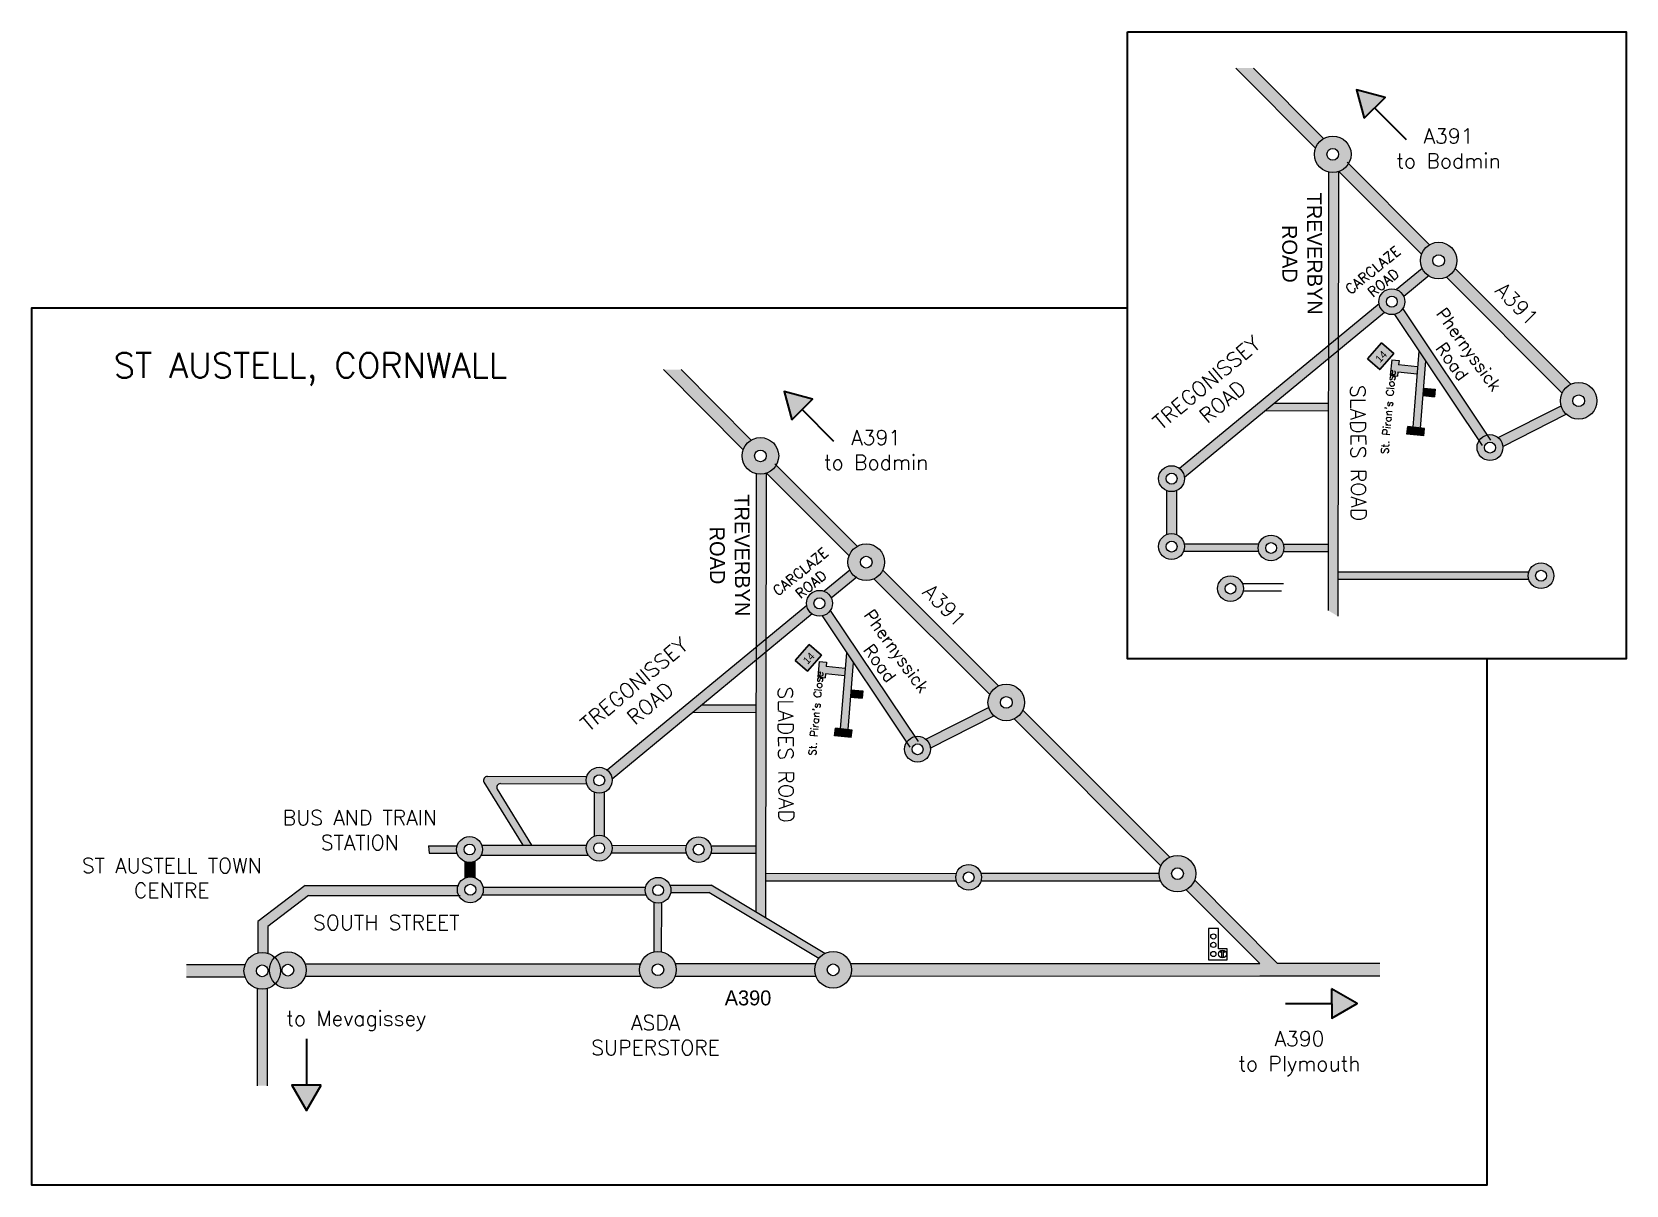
# Model space of a CAD drawing. Header units: millimetres. Extents: x 1493 to 7902, y 94 to 4729.
import ezdxf

# ---------------------------------------------------------------- set-up
doc = ezdxf.new("R2010")
doc.units = ezdxf.units.MM
for name, color, linetype, lineweight in [('annotation', 250, 'Continuous', 35), ('Detail', 4, 'Continuous', 30), ('main roads', 242, 'Continuous', 20), ('minor roads', 94, 'Continuous', 20), ('pictures', 7, 'Continuous', 20), ('semi minor roads', 162, 'Continuous', 20)]:
    doc.layers.add(name, color=color, linetype=linetype, lineweight=lineweight)
doc.styles.add('KS_LTAG', font='romans.shx')

# ---------------------------------------------------------------- blocks, each defined once
blk = doc.blocks.new('HD006D')
at = {"color": 4, "linetype": 'Continuous'}
blk.add_lwpolyline([(0.1899999999999977, 0.4250000000000114), (0.1899999999999977, 1.200000000000003), (-0.1899999999999977, 1.200000000000003), (-0.1899999999999977, 0), (0.1899999999999977, 0), (0.5250000000000057, 0), (0.5250000000000057, 0.4250000000000114)], close=True, dxfattribs=at)
at = {"color": 3, "linetype": 'Continuous'}
blk.add_lwpolyline([(0.3499999999999943, 0.3624999999999403), (0.4440000000000168, 0.2919999999999447), (0.3730000000000047, 0.2919999999999447), (0.3729999999999905, 0.09199999999995612), (0.3269999999999982, 0.0919999999999419), (0.3269999999999982, 0.2919999999999447), (0.2560000000000002, 0.2919999999999447)], close=True, dxfattribs=at)
at = {"color": 1, "linetype": 'Continuous'}
blk.add_circle((0, 0.9000000000000057), 0.1, dxfattribs=at)
at = {"color": 2, "linetype": 'Continuous'}
blk.add_circle((0, 0.5750000000000028), 0.1, dxfattribs=at)
at = {"color": 3, "linetype": 'Continuous'}
blk.add_circle((0, 0.2250000000000085), 0.1, dxfattribs=at)
at = {"color": 4, "linetype": 'Continuous'}
blk.add_circle((0.3499999999999943, 0.2250000000000085), 0.15, dxfattribs=at)

msp = doc.modelspace()

# ---------------------------------------------------------------- hatches: boundary and pattern name
at = {"layer": 'annotation'}
for points in [[(6933.000480214444, 4464.90671834202), (6819.064091162212, 4495.459903296944), (6849.572451350839, 4381.511503484781)], [(4631.827961934345, 3252.831891765798), (4517.891572882114, 3283.385076720721), (4548.39993307074, 3169.43667690856)], [(6820.944066275337, 824.5245303128111), (6718.570135398217, 883.1297872264839), (6719.003459554221, 765.1687339447905)], [(2597.559184993099, 393.291901929786), (2656.248813378215, 495.6174871036225), (2538.287442968007, 495.2814036368839)]]:
    msp.add_hatch(color=256, dxfattribs=at).paths.add_polyline_path(points)
at = {"layer": 'Detail'}
for points in [[(6968.343727463071, 3435.605139274197), (6919.312927709217, 3478.603940952475), (6862.980370180027, 3414.368886950224), (6912.011169933883, 3371.370085271947)], [(4667.171209182972, 2223.530312697976), (4618.140409429119, 2266.529114376254), (4561.807851899929, 2202.294060374003), (4610.838651653785, 2159.295258695725)]]:
    msp.add_hatch(color=1, dxfattribs=at).paths.add_polyline_path(points)
at = {"layer": 'main roads'}
for points in [[(6404.164048092966, 4583.361451067287), (6333.554388802448, 4583.361451067287), (6653.750554019888, 4260.937701113564, -0.176159788316497), (6685.607195001485, 4299.818245362894)], [(4102.991529812868, 3371.286624491065), (4032.381870522349, 3371.286624491065), (4352.57803573979, 3048.862874537343, -0.176159788316497), (4384.434676721386, 3087.743418786673)], [(6912.268453896585, 985.751915582887), (6499.845112941671, 985.6199023894833), (6167.467498939403, 1319.560596556825, -0.1795672148694186), (6133.738934557037, 1281.070978598549), (6430.098545927329, 984.6615698176859), (4783.664802775296, 984.1345604208399, -0.08630302898636669), (4787.982631155751, 959.3053723487278, -0.0875189149443939), (4783.54414416794, 934.1422968517455), (6430.114550500002, 934.6615723791492), (6430.114550500841, 934.6615697578299), (6912.268453896585, 934.815903109459)], [(2349.943724895621, 930.8073574666225, -0.08480648106838487), (2345.77222543074, 955.2246980268728, -0.08906364680406581), (2350.366288517251, 980.8110152898257), (2114.086886497368, 980.8456996978629), (2114.086886497367, 930.7911691924155)], [(3940.302728037922, 983.8247365740269), (2590.800269884661, 984.0228354921101, -0.09118415709139822), (2595.612046621696, 957.8572759884119, -0.08374684441304929), (2591.542696571481, 933.7321310124611), (3940.78412967387, 933.8247375717575, -0.08935461387694163), (3936.160476642402, 959.4906570162875, -0.08450435988466963)]]:
    msp.add_hatch(color=256, dxfattribs=at).paths.add_polyline_path(points)
h = msp.add_hatch(color=256, dxfattribs=at)
edge = h.paths.add_edge_path(flags=16)
edge.add_arc((6723.144527800278, 4236.571073037176), 23.54764551531597, 0, 360)
edge = h.paths.add_edge_path()
edge.add_arc((6723.144527800278, 4236.571073037176), 73.54764551531598, 0, 360)
h = msp.add_hatch(color=256, dxfattribs=at)
edge = h.paths.add_edge_path()
edge.add_arc((6723.144527800278, 4236.571073037176), 73.54764551531596, 289.2119550160462, 330.01165883100276, ccw=False)
edge.add_line((6747.346387266656, 4167.119462838302), (7079.595594806632, 3834.814427346186))
edge.add_arc((7148.674106311466, 3809.567340204832), 73.54764551531599, 120.01935544913599, 159.9234532652585, ccw=False)
edge.add_line((7111.878768736407, 3873.249043178166), (6786.846138807239, 4199.810211839913))
h = msp.add_hatch(color=256, dxfattribs=at)
edge = h.paths.add_edge_path(flags=16)
edge.add_arc((7148.674106311466, 3809.567340204832), 23.54764551531597, 0, 360)
edge = h.paths.add_edge_path()
edge.add_arc((7148.674106311466, 3809.567340204832), 73.54764551531598, 0, 360)
h = msp.add_hatch(color=256, dxfattribs=at)
edge = h.paths.add_edge_path()
edge.add_arc((7148.674106311467, 3809.567340204832), 73.54764551531599, 294.9534791533996, 334.6971002302142, ccw=False)
edge.add_line((7179.70255271973, 3742.885321081712), (7644.992098123172, 3277.210306531761))
edge.add_arc((7711.588689756448, 3245.998928098934), 73.54764551531598, 115.14574991551709, 154.8892378991875, ccw=False)
edge.add_line((7680.336649765976, 3312.576448008288), (7215.165658357431, 3778.132810347281))
h = msp.add_hatch(color=256, dxfattribs=at)
edge = h.paths.add_edge_path(flags=16)
edge.add_arc((7711.588689756449, 3245.998928098934), 23.54764551531597, 0, 360)
edge = h.paths.add_edge_path()
edge.add_arc((7711.588689756449, 3245.998928098934), 73.54764551531598, 0, 360)
h = msp.add_hatch(color=256, dxfattribs=at)
edge = h.paths.add_edge_path(flags=16)
edge.add_arc((4421.97200952018, 3024.496246460954), 23.54764551531597, 0, 360)
edge = h.paths.add_edge_path()
edge.add_arc((4421.97200952018, 3024.496246460954), 73.54764551531598, 0, 360)
h = msp.add_hatch(color=256, dxfattribs=at)
edge = h.paths.add_edge_path()
edge.add_arc((4421.97200952018, 3024.496246460954), 73.54764551531596, 289.2119550160462, 330.01165883100276, ccw=False)
edge.add_line((4446.173868986558, 2955.044636262081), (4778.423076526534, 2622.739600769964))
edge.add_arc((4847.501588031368, 2597.492513628611), 73.54764551531599, 120.01935544913599, 159.9234532652585, ccw=False)
edge.add_line((4810.706250456308, 2661.174216601945), (4485.673620527141, 2987.735385263691))
h = msp.add_hatch(color=256, dxfattribs=at)
edge = h.paths.add_edge_path(flags=16)
edge.add_arc((4847.501588031368, 2597.492513628611), 23.54764551531597, 0, 360)
edge = h.paths.add_edge_path()
edge.add_arc((4847.501588031368, 2597.492513628611), 73.54764551531598, 0, 360)
h = msp.add_hatch(color=256, dxfattribs=at)
edge = h.paths.add_edge_path()
edge.add_arc((4847.501588031369, 2597.492513628611), 73.54764551531599, 294.9534791533996, 334.6971002302142, ccw=False)
edge.add_line((4878.530034439632, 2530.810494505491), (5343.819579843073, 2065.135479955539))
edge.add_arc((5410.41617147635, 2033.924101522712), 73.54764551531598, 115.14574991551709, 154.8892378991875, ccw=False)
edge.add_line((5379.164131485878, 2100.501621432067), (4913.993140077333, 2566.057983771059))
h = msp.add_hatch(color=256, dxfattribs=at)
edge = h.paths.add_edge_path(flags=16)
edge.add_arc((5410.41617147635, 2033.924101522712), 23.54764551531597, 0, 360)
edge = h.paths.add_edge_path()
edge.add_arc((5410.41617147635, 2033.924101522712), 73.54764551531598, 0, 360)
h = msp.add_hatch(color=256, dxfattribs=at)
edge = h.paths.add_edge_path()
edge.add_arc((5410.41617147635, 2033.924101522712), 73.54764551531596, 295.1687943639119, 334.91228825495676, ccw=False)
edge.add_line((5441.694986516634, 1967.359156615334), (6032.088185395689, 1376.843538526427))
edge.add_arc((6098.74444072018, 1345.759784136669), 73.54764551531599, 115.26903339483371, 154.9989889020867, ccw=False)
edge.add_line((6067.349218161433, 1412.269904880307), (5477.025314201169, 2002.739517730214))
h = msp.add_hatch(color=256, dxfattribs=at)
edge = h.paths.add_edge_path(flags=16)
edge.add_arc((6098.74444072018, 1345.759784136669), 23.54764551531597, 0, 360)
edge = h.paths.add_edge_path()
edge.add_arc((6098.74444072018, 1345.759784136669), 73.54764551531598, 0, 360)
h = msp.add_hatch(color=256, dxfattribs=at)
edge = h.paths.add_edge_path(flags=16)
edge.add_arc((2419.319870946056, 955.2246980268728), 23.54764551531597, 0, 360)
edge = h.paths.add_edge_path()
edge.add_arc((2419.319870946056, 955.2246980268728), 73.54764551531598, 0, 360)
h = msp.add_hatch(color=256, dxfattribs=at)
h.paths.add_polyline_path([(2469.344428885255, 1009.139443355348, -0.2086533227571362), (2492.867516461372, 955.2246980268728, -0.1953221113777879), (2472.039843167181, 903.9425306599371, 0.6547342090101351), (2595.612046621696, 957.8572759884119, 0.6731891604470562)])
h.paths.add_polyline_path([(2545.612046621696, 957.8572759884119, -1), (2498.516755591064, 957.8572759884119, -1)], flags=16)
h = msp.add_hatch(color=256, dxfattribs=at)
edge = h.paths.add_edge_path(flags=16)
edge.add_arc((4009.708122157718, 959.4906570162875), 23.54764551531597, 0, 360)
edge = h.paths.add_edge_path()
edge.add_arc((4009.708122157718, 959.4906570162875), 73.54764551531598, 0, 360)
h = msp.add_hatch(color=256, dxfattribs=at)
edge = h.paths.add_edge_path(flags=16)
edge.add_arc((4714.434985640435, 959.3053723487278), 23.54764551531597, 0, 360)
edge = h.paths.add_edge_path()
edge.add_arc((4714.434985640435, 959.3053723487278), 73.54764551531598, 0, 360)
h = msp.add_hatch(color=256, dxfattribs=at)
edge = h.paths.add_edge_path()
edge.add_line((4645.180249768445, 984.0649708944934), (4079.03119045224, 984.0582853731211))
edge.add_arc((4009.708122157718, 959.4906570162866), 73.54764551531598, 6.821210263296962e-13, 19.51398367716922, ccw=False)
edge.add_arc((4009.708122157718, 959.4906570162883), 73.54764551531598, 339.7807383482772, 359.9999999999994, ccw=False)
edge.add_line((4078.723532849805, 934.0715844948686), (4645.351895125645, 934.0708173542))
edge.add_arc((4714.434985640435, 959.305372348727), 73.54764551531598, 179.9999999999994, 200.066152542594, ccw=False)
edge.add_arc((4714.434985640435, 959.3053723487294), 73.54764551531596, 160.3272740964211, 180.0000000000013, ccw=False)
at = {"layer": 'minor roads'}
for points in [[(6987.91496796479, 3390.789120619181), (6989.526080390357, 3408.078649153575), (6959.816165007344, 3410.742046226404), (6953.898545952559, 3348.943909594101), (6983.663228828093, 3345.161910526314), (6985.13112598538, 3360.914535472687), (7061.828107460801, 3352.500705019732), (7064.303548770788, 3382.409122409608)], [(7096.361557988388, 3406.034710703163), (7069.575701707285, 3446.107562736899), (7044.237221768654, 3139.966661325962), (7074.068937951062, 3136.694055321776)], [(7132.230173015064, 3262.427302080003), (7134.532366116793, 3292.342741999825), (7087.315735651434, 3296.742590144028), (7084.84104352437, 3266.843224423257)], [(6704.955486941766, 3236.844345199241), (6488.962935127834, 3236.566048330204), (6451.88236252956, 3205.957698848295), (6704.931453097642, 3206.844444195077)], [(7024.565316783619, 3142.124713312451), (7021.176538582853, 3112.316491022792), (7088.543198060955, 3104.926217766571), (7092.109225647027, 3134.714995402122)], [(6424.831085431762, 2641.768632127698, -0.06223076317616613), (6423.241937233211, 2654.487373426733, -0.08558106268436805), (6426.226826958016, 2671.798609969253), (6125.726004391388, 2671.390540627225, -0.05409292286934304), (6126.936950244512, 2660.230092015275, -0.09289989582496752), (6123.405541401833, 2641.387598308724)], [(6704.477364792805, 2640.035234563473), (6704.50139875978, 2670.035288914401), (6524.302845806742, 2669.80819638228, -0.0753693619613654), (6526.625480931919, 2654.487373426733, -0.07211134839536712), (6524.497275052846, 2639.807720663969)], [(4686.74244968469, 2178.714294042959), (4688.35356211026, 2196.003822577354), (4658.643646727244, 2198.667219650182), (4652.726027672461, 2136.86908301788), (4682.490710547996, 2133.087083950094), (4683.958607705281, 2148.839708896465), (4760.655589180702, 2140.425878443509), (4763.13103049069, 2170.334295833388)], [(4795.189039708289, 2193.959884126943), (4768.403183427185, 2234.032736160679), (4743.064703488556, 1927.891834749741), (4772.896419670963, 1924.619228745554)], [(4831.057654734966, 2050.352475503781), (4833.359847836694, 2080.267915423603), (4786.143217371337, 2084.667763567808), (4783.668525244274, 2054.768397847036)], [(4403.782968661668, 2024.769518623019), (4187.790416847736, 2024.491221753983), (4150.709844249462, 1993.882872272073), (4403.758934817543, 1994.769617618856)], [(4790.936707366928, 1922.6401688259), (4723.392798503521, 1930.04988673623), (4720.004020302757, 1900.241664446571), (4787.370679780856, 1892.851391190349)], [(3721.808016711854, 1721.038265571041, -0.0796113116166503), (3724.413231248062, 1737.296651067247), (3324.722152503839, 1736.753884913981, 0.561626470562363), (3310.740999585944, 1713.624759860686), (3466.439657349513, 1460.578409577362), (3501.666136964608, 1460.574406661594), (3363.371273866072, 1685.335563068974, -0.5141474648564021), (3376.538411010173, 1707.4542213734), (3723.65934285569, 1707.281871679921, -0.06698770784313796)], [(3202.972284982558, 1457.862777629271), (3088.111285001333, 1457.706800509852), (3090.535595985083, 1427.696155793452), (3202.95250087039, 1427.838262670039, -0.07313168493490114), (3200.749778524226, 1442.817690895943, -0.07346292091872451)], [(4123.658567151664, 1429.693805551477, -0.06223076317616835), (4122.069418953112, 1442.412546850512, -0.08558106268436583), (4125.054308677918, 1459.723783393032), (3824.553486111291, 1459.315714051004, -0.0540929228693439), (3825.764431964414, 1448.155265439053, -0.09289989582496641), (3822.233023121735, 1429.312771732503)], [(4403.304846512707, 1427.960407987252), (4403.328880479681, 1457.96046233818), (4223.130327526644, 1457.733369806059, -0.07536936196136429), (4225.452962651821, 1442.412546850512, -0.07211134839537328), (4223.324756772747, 1427.732894087747)], [(3306.919849229292, 1290.914349904224, -0.04755667514406194), (3307.857071064264, 1281.082899574364, -0.09984545095083397), (3303.788686242912, 1260.912593413154), (3962.101372225543, 1261.280900492902, -0.08769690193880267), (3958.969346162189, 1279.000673801971, -0.06003231324600546), (3960.448989014983, 1291.279980726978)], [(4223.406753712843, 1299.733079690279), (4057.97411691561, 1299.821802773031, -0.1040145068406497), (4062.352889860898, 1279.000673801971, -0.04466805152155911), (4061.531074773086, 1269.819890828582), (4215.084103120797, 1269.737538891837), (4656.533410377124, 1004.655827063909, -0.1095370293708803), (4681.129248332019, 1024.879635769595)], [(4025.165397033107, 1229.385503067705, -0.1482878021762079), (3995.165573412101, 1229.686098122032), (3994.978319732003, 1031.548197089107, -0.1030582025675488), (4024.978230079954, 1031.435635749274)]]:
    msp.add_hatch(color=256, dxfattribs=at).paths.add_polyline_path(points)
h = msp.add_hatch(color=256, dxfattribs=at)
edge = h.paths.add_edge_path(flags=16)
edge.add_arc((6474.933709082565, 2654.487373426733), 21.69177184935459, 0, 360)
edge = h.paths.add_edge_path()
edge.add_arc((6474.933709082565, 2654.487373426733), 51.69177184935459, 0, 360)
h = msp.add_hatch(color=256, dxfattribs=at)
edge = h.paths.add_edge_path(flags=16)
edge.add_arc((7560.293659100556, 2543.064704403583), 21.69177184935459, 0, 360)
edge = h.paths.add_edge_path()
edge.add_arc((7560.293659100556, 2543.064704403583), 51.69177184935459, 0, 360)
h = msp.add_hatch(color=256, dxfattribs=at)
edge = h.paths.add_edge_path(flags=16)
edge.add_arc((6311.833636291642, 2491.075500378192), 21.69177184935459, 0, 360)
edge = h.paths.add_edge_path()
edge.add_arc((6311.833636291642, 2491.075500378192), 51.69177184935459, 0, 360)
h = msp.add_hatch(color=256, dxfattribs=at)
edge = h.paths.add_edge_path()
edge.add_line((7510.713359993122, 2557.687741616934), (6743.889295083821, 2557.983328346612))
edge.add_line((6743.889295083821, 2557.983328346612), (6743.855519639696, 2527.98333138827))
edge.add_line((6743.855519639696, 2527.98333138827), (7510.879108632613, 2527.890994277949))
edge.add_arc((7560.293659100557, 2543.064704403581), 51.69177184935458, 179.999999999999, 197.0701345646298, ccw=False)
edge.add_arc((7560.293659100557, 2543.064704403583), 51.69177184935458, 163.5672906848153, 180.0000000000008, ccw=False)
h = msp.add_hatch(color=256, dxfattribs=at)
edge = h.paths.add_edge_path(flags=16)
edge.add_arc((4173.761190802466, 1442.412546850512), 21.69177184935459, 0, 360)
edge = h.paths.add_edge_path()
edge.add_arc((4173.761190802466, 1442.412546850512), 51.69177184935459, 0, 360)
h = msp.add_hatch(color=256, dxfattribs=at)
edge = h.paths.add_edge_path(flags=16)
edge.add_arc((5259.121140820458, 1330.989877827361), 21.69177184935459, 0, 360)
edge = h.paths.add_edge_path()
edge.add_arc((5259.121140820458, 1330.989877827361), 51.69177184935459, 0, 360)
h = msp.add_hatch(color=256, dxfattribs=at)
edge = h.paths.add_edge_path(flags=16)
edge.add_arc((4010.661118011543, 1279.000673801971), 21.69177184935459, 0, 360)
edge = h.paths.add_edge_path()
edge.add_arc((4010.661118011543, 1279.000673801971), 51.69177184935459, 0, 360)
h = msp.add_hatch(color=256, dxfattribs=at)
edge = h.paths.add_edge_path()
edge.add_line((5209.540841713024, 1345.612915040713), (4442.716776803722, 1345.908501770391))
edge.add_line((4442.716776803722, 1345.908501770391), (4442.683001359597, 1315.908504812048))
edge.add_line((4442.683001359597, 1315.908504812048), (5209.706590352514, 1315.816167701728))
edge.add_arc((5259.121140820459, 1330.98987782736), 51.69177184935458, 179.999999999999, 197.0701345646298, ccw=False)
edge.add_arc((5259.121140820459, 1330.989877827362), 51.69177184935458, 163.5672906848153, 180.0000000000008, ccw=False)
h = msp.add_hatch(color=256, dxfattribs=at)
edge = h.paths.add_edge_path()
edge.add_line((6025.196795204864, 1345.759784136669), (5308.637758078016, 1345.827124616918))
edge.add_arc((5259.121140820458, 1330.989877827363), 51.69177184935458, -1.4779288903810084e-12, 16.680411988124376, ccw=False)
edge.add_arc((5259.121140820457, 1330.989877827361), 51.69177184935459, -17.05741993998288, 7.958078640513122e-13, ccw=False)
edge.add_line((5308.539057300986, 1315.827133760101), (6031.593714123062, 1315.759182837269))
edge.add_arc((6098.74444072018, 1345.759784136669), 73.54764551531596, 179.9999999999998, 204.0734250442869, ccw=False)
at = {"layer": 'semi minor roads'}
h = msp.add_hatch(color=256, dxfattribs=at)
edge = h.paths.add_edge_path()
edge.add_arc((6723.144527800278, 4236.571073037176), 73.54764551531596, 256.2787656583906, 287.8594266335772, ccw=False)
edge.add_line((6705.699159051463, 4165.122383265672), (6705.089215934163, 3403.769640738046))
edge.add_line((6705.089215934163, 3403.769640738046), (6744.885972744535, 3443.251533231591))
edge.add_line((6744.885972744535, 3443.251533231591), (6745.700316822996, 4166.567554965515))
h.paths.add_polyline_path([(6744.885972744535, 3443.251533231592), (6705.089215934164, 3403.769640738046), (6705.044040148987, 3347.379615234584), (6744.822465657932, 3386.843321460448)])
h.paths.add_polyline_path([(6744.822465657932, 3386.843321460447), (6705.044040148987, 3347.379615234583), (6704.441828706977, 2595.677825426117), (6743.931733367455, 2595.677825426117)])
for points in [[(7108.496784439265, 3747.963452600038, -0.1380351210651558), (7082.264264261345, 3777.960552330633), (6979.019984656431, 3692.922451413392, -0.2012883746915532), (7008.17710190605, 3665.154054369933)], [(6930.990455661549, 3601.43993999571, -0.2018439526475668), (6909.231516730873, 3635.440384363998), (6744.950007509456, 3500.128439001644), (6744.891119843842, 3447.823285507352)], [(7004.153455856969, 3615.961656076441, -0.1998700151325332), (6971.149448191521, 3593.357688026133), (7310.759678457728, 3085.285429152679, -0.1999755263944419), (7343.276568136916, 3108.61814773392)], [(6705.098193701389, 3414.976009833605), (6705.140143144213, 3467.338799797646), (6106.680072029094, 2974.411655386601), (6106.680072029094, 2974.403770106712, -0.2102983148803973), (6126.850680208674, 2937.658623940442)], [(7661.767045620865, 3191.896618199321, -0.1394877575625076), (7640.748765754655, 3226.226186046636), (7388.015801149788, 3098.16242752703, -0.1999029542913127), (7406.822218279302, 3062.849405693187)], [(6095.084877493816, 2885.104808262619, -0.1998690312898379), (6055.082551532008, 2885.047643121514), (6055.082551532008, 2708.342101932753, -0.1998577630355547), (6095.082555088397, 2708.192104475603)], [(4807.324266159166, 2535.888626023816, -0.1380351210651536), (4781.091745981247, 2565.885725754411), (4677.847466376333, 2480.847624837171, -0.2012883746915532), (4707.004583625951, 2453.079227793712)], [(6743.931733367457, 2595.677825426118), (6704.441828706978, 2595.677825426117), (6704.288186545916, 2403.89620288992), (6743.689179323853, 2380.236674057018)], [(4629.817937381451, 2389.365113419489, -0.2018439526475647), (4608.058998450775, 2423.365557787776), (4443.777489229357, 2288.053612425422), (4443.718601563744, 2235.748458931132)], [(4702.980937576871, 2403.886829500219, -0.1998700151325332), (4669.976929911422, 2381.282861449912), (5009.58716017763, 1873.210602576458, -0.1999755263944426), (5042.104049856818, 1896.543321157699)], [(4403.925675421291, 2202.901183257383), (4403.967624864114, 2255.263973221425), (3805.507553748996, 1762.336828810379), (3805.507553748996, 1762.328943530491, -0.2102983148803973), (3825.678161928576, 1725.583797364221)], [(5360.594527340766, 1979.821791623099, -0.1394877575625066), (5339.576247474557, 2014.151359470415), (5086.84328286969, 1886.087600950808, -0.1999029542913139), (5105.649699999204, 1850.774579116965)], [(3793.912359213718, 1673.029981686398, -0.1998690312898379), (3753.91003325191, 1672.972816545293), (3753.91003325191, 1496.267275356532, -0.1998577630355547), (3793.910036808299, 1496.117277899381)], [(3721.695366651454, 1448.155265439053, -0.06019732358988576), (3723.192960951937, 1460.549233745471), (3301.687113734506, 1460.597131021054, -0.08739893188101895), (3304.818843837186, 1442.817690895943, -0.1106420403890133), (3299.845441636326, 1420.617632584816), (3729.622162625197, 1420.54910392564, -0.1407261021054122)], [(3273.979860638306, 1395.295682605376, -0.1998767036973346), (3233.988558191806, 1394.296435158292), (3233.979860638306, 1328.310963441487, -0.2000157255297066), (3273.979860638306, 1329.846659049976)], [(4442.759215087359, 1383.602998849896), (4403.269310426879, 1383.602998849896), (4403.115668265817, 1191.821376313698), (4442.516661043755, 1168.161847480797)], [(3203.788005751304, 1281.082899574364, -0.08333278945962938), (3206.639040708291, 1298.070428612523), (2591.475700709021, 1298.140331908572), (2401.396866200768, 1152.849261103992), (2401.396866200768, 1026.55507067238, -0.1386395558515179), (2441.396912115953, 1025.380670075083), (2441.398325905989, 1133.078239182781), (2604.919708783874, 1258.069519139003), (3209.153455251668, 1258.070093006154, -0.1150327110706975)], [(2439.234744924255, 884.424599472711, -0.1385489699391543), (2399.24265054834, 884.4704657722004), (2399.191092121086, 493.3136716567432), (2439.234744924255, 493.3136716567433)]]:
    msp.add_hatch(color=256, dxfattribs=at).paths.add_polyline_path(points)
h = msp.add_hatch(color=256, dxfattribs=at)
h.paths.add_polyline_path([(7012.54211294801, 3644.292383827497, 1), (6908.47304763505, 3644.292383827497, 1)])
h.paths.add_polyline_path([(6938.47304763505, 3644.292383827497, -1), (6982.54211294801, 3644.292383827497, -1)], flags=16)
h = msp.add_hatch(color=256, dxfattribs=at)
h.paths.add_polyline_path([(7407.055630420456, 3057.926347483609, 1), (7302.986565107495, 3057.926347483609, 1)])
h.paths.add_polyline_path([(7332.986565107495, 3057.926347483609, -1), (7377.055630420456, 3057.926347483609, -1)], flags=16)
h = msp.add_hatch(color=256, dxfattribs=at)
edge = h.paths.add_edge_path()
edge.add_arc((4421.97200952018, 3024.496246460954), 73.54764551531596, 256.2787656583906, 287.8594266335772, ccw=False)
edge.add_line((4404.526640771364, 2953.047556689451), (4403.916697654065, 2191.694814161825))
edge.add_line((4403.916697654065, 2191.694814161825), (4443.713454464437, 2231.17670665537))
edge.add_line((4443.713454464437, 2231.17670665537), (4444.527798542897, 2954.492728389294))
h.paths.add_polyline_path([(4443.713454464437, 2231.17670665537), (4403.916697654066, 2191.694814161825), (4403.871521868889, 2135.304788658362), (4443.649947377834, 2174.768494884227)])
h.paths.add_polyline_path([(4443.649947377834, 2174.768494884226), (4403.871521868889, 2135.304788658362), (4403.269310426878, 1383.602998849896), (4442.759215087357, 1383.602998849896)])
h = msp.add_hatch(color=256, dxfattribs=at)
h.paths.add_polyline_path([(6127.049600304913, 2933.113092147262, 1), (6022.980534991952, 2933.113092147262, 1)])
h.paths.add_polyline_path([(6052.980534991952, 2933.113092147262, -1), (6097.049600304913, 2933.113092147262, -1)], flags=16)
h = msp.add_hatch(color=256, dxfattribs=at)
h.paths.add_polyline_path([(6126.936950244512, 2660.230092015275, 1), (6022.867884931552, 2660.230092015275, 1)])
h.paths.add_polyline_path([(6052.867884931552, 2660.230092015275, -1), (6096.936950244512, 2660.230092015275, -1)], flags=16)
h = msp.add_hatch(color=256, dxfattribs=at)
h.paths.add_polyline_path([(4711.369594667912, 2432.217557251276, 1), (4607.300529354951, 2432.217557251276, 1)])
h.paths.add_polyline_path([(4637.300529354951, 2432.217557251276, -1), (4681.369594667912, 2432.217557251276, -1)], flags=16)
h = msp.add_hatch(color=256, dxfattribs=at)
h.paths.add_polyline_path([(5105.883112140357, 1845.851520907388, 1), (5001.814046827397, 1845.851520907388, 1)])
h.paths.add_polyline_path([(5031.814046827397, 1845.851520907388, -1), (5075.883112140357, 1845.851520907388, -1)], flags=16)
h = msp.add_hatch(color=256, dxfattribs=at)
h.paths.add_polyline_path([(3825.877082024815, 1721.038265571041, 1), (3721.808016711854, 1721.038265571041, 1)])
h.paths.add_polyline_path([(3751.808016711854, 1721.038265571041, -1), (3795.877082024815, 1721.038265571041, -1)], flags=16)
h = msp.add_hatch(color=256, dxfattribs=at)
h.paths.add_polyline_path([(3304.818843837186, 1442.817690895943, 1), (3200.749778524226, 1442.817690895943, 1)])
h.paths.add_polyline_path([(3230.749778524226, 1442.817690895943, -1), (3274.818843837186, 1442.817690895943, -1)], flags=16)
h = msp.add_hatch(color=256, dxfattribs=at)
h.paths.add_polyline_path([(3825.764431964414, 1448.155265439053, 1), (3721.695366651454, 1448.155265439053, 1)])
h.paths.add_polyline_path([(3751.695366651454, 1448.155265439053, -1), (3795.764431964414, 1448.155265439053, -1)], flags=16)
h = msp.add_hatch(color=256, dxfattribs=at)
h.paths.add_polyline_path([(3203.788005751304, 1281.082899574364, 1), (3307.857071064264, 1281.082899574364, 1)])
h.paths.add_polyline_path([(3233.788005751304, 1281.082899574364, -1), (3277.857071064264, 1281.082899574364, -1)], flags=16)

# ---------------------------------------------------------------- linework, layer by layer
for points in [[(7079.595594806632, 3834.814427346186), (6747.346387266656, 4167.119462838302)], [(7111.878768736407, 3873.249043178166), (6781.413715385165, 4205.268182449708)], [(7644.992098123172, 3277.210306531761), (7179.70255271973, 3742.885321081712)], [(7680.336649765976, 3312.576448008288), (7215.165658357431, 3778.132810347281)], [(4778.423076526534, 2622.739600769964), (4446.173868986558, 2955.044636262081)], [(4810.706250456308, 2661.174216601945), (4480.241197105067, 2993.193355873486)], [(5379.164131485878, 2100.501621432067), (4913.993140077333, 2566.057983771059)], [(5343.819579843073, 2065.135479955539), (4878.530034439632, 2530.810494505491)]]:
    msp.add_lwpolyline(points)
at = {"layer": 'annotation'}
for points in [[(5897.630966889905, 4728.536998551572), (7902.326764571946, 4728.536998551572), (7902.326764571946, 2208.703802491771), (5897.630966889905, 2208.703802491771)], [(6849.572451350839, 4381.511503484782), (6933.000480214443, 4464.906718342019), (6819.064091162212, 4495.459903296944)], [(4548.399933070741, 3169.436676908561), (4631.827961934345, 3252.831891765798), (4517.891572882114, 3283.385076720722)], [(6718.570135398216, 883.1297872264847), (6719.00345955422, 765.1687339447899), (6820.944066275337, 824.5245303128111)], [(2656.248813378215, 495.6174871036226), (2538.287442968007, 495.2814036368839), (2597.559184993099, 393.2919019297863)]]:
    msp.add_lwpolyline(points, close=True, dxfattribs=at)
for points in [[(7018.806498837279, 4294.787659789856), (6891.286465782641, 4423.209110913401)], [(7342.259062127747, 2208.703802491771), (7342.259062127747, 94.14326923940826), (1493.154570827952, 94.14326923940826), (1493.154570827952, 3620.293369134341), (5897.630966889905, 3620.293369134341)], [(4717.633980557181, 3082.712833213634), (4590.113947502543, 3211.134284337179)], [(6532.333772812935, 823.9706319427473), (6718.786797476218, 824.1492605856378)], [(2597.243201110847, 681.9025539335598), (2597.268128173111, 495.449445370253)]]:
    msp.add_lwpolyline(points, dxfattribs=at)
at = {"layer": 'Detail', "color": 0}
for points in [[(6862.980370180027, 3414.368886950224), (6919.312927709217, 3478.603940952475), (6968.343727463071, 3435.605139274197), (6912.011169933882, 3371.370085271947)], [(4561.807851899929, 2202.294060374003), (4618.140409429118, 2266.529114376253), (4667.171209182973, 2223.530312697976), (4610.838651653784, 2159.295258695725)]]:
    msp.add_lwpolyline(points, close=True, dxfattribs=at)
at = {"layer": 'main roads'}
for points in [[(6653.750554019888, 4260.937701113564), (6333.554388802448, 4583.361451067286)], [(6685.607195001485, 4299.818245362894), (6404.164048092966, 4583.361451067286)], [(4352.57803573979, 3048.862874537343), (4032.381870522349, 3371.286624491065)], [(4384.434676721386, 3087.743418786673), (4102.991529812868, 3371.286624491065)], [(6067.349218161433, 1412.269904880307), (5477.025314201169, 2002.739517730214)], [(6032.088185395689, 1376.843538526427), (5441.694986516634, 1967.359156615334)], [(6499.845110333451, 985.6199050099676), (6167.925675019476, 1319.100265801128)], [(6430.09854592733, 984.6615698176856), (6133.743869728245, 1281.066042598083)], [(2114.086886497367, 980.8456996978626), (2350.366288517251, 980.8110152898257)], [(2590.800269884661, 984.0228354921101), (3940.451471259129, 983.8247147394086)], [(4079.03119045224, 984.0582853731211), (4645.180249768445, 984.0649708944934)], [(4783.664802775296, 984.1345604208399), (6430.09854592733, 984.6615698176856)], [(6499.845110180317, 985.6199023885991), (6912.268453896585, 985.7519155828871)], [(2114.086886497367, 930.7911691924155), (2349.943724895621, 930.8073574666225)], [(2591.542696571481, 933.7321310124611), (3940.451471259129, 933.8247147394086)], [(4078.723532849805, 934.0715844948686), (4645.351895125645, 934.0708173542)], [(4783.54414416794, 934.1422968517455), (6430.114550500002, 934.6615723791492)], [(6430.114550346868, 934.6615697577807), (6912.268453896585, 934.8159031094589)]]:
    msp.add_lwpolyline(points, dxfattribs=at)
for centre, radius in [((6723.144527800278, 4236.571073037176), 73.54764551531598), ((6723.144527800278, 4236.571073037176), 23.54764551531597), ((7148.674106311466, 3809.567340204832), 73.54764551531598), ((7148.674106311466, 3809.567340204832), 23.54764551531597), ((7711.588689756449, 3245.998928098934), 73.54764551531598), ((7711.588689756449, 3245.998928098934), 23.54764551531597), ((4421.97200952018, 3024.496246460954), 73.54764551531598), ((4421.97200952018, 3024.496246460954), 23.54764551531597), ((4847.501588031368, 2597.492513628611), 73.54764551531598), ((4847.501588031368, 2597.492513628611), 23.54764551531597), ((5410.41617147635, 2033.924101522712), 73.54764551531598), ((5410.41617147635, 2033.924101522712), 23.54764551531597), ((6098.74444072018, 1345.759784136669), 73.54764551531598), ((6098.74444072018, 1345.759784136669), 23.54764551531597), ((2419.319870946056, 955.2246980268728), 73.54764551531598), ((2522.06440110638, 957.8572759884119), 73.54764551531598), ((4009.708122157718, 959.4906570162875), 73.54764551531598), ((4714.434985640435, 959.3053723487278), 73.54764551531598), ((2419.319870946056, 955.2246980268728), 23.54764551531597), ((2522.06440110638, 957.8572759884119), 23.54764551531597), ((4009.708122157718, 959.4906570162875), 23.54764551531597), ((4714.434985640435, 959.3053723487278), 23.54764551531597)]:
    msp.add_circle(centre, radius, dxfattribs=at)
at = {"layer": 'minor roads'}
for points in [[(6959.816165007343, 3410.742046226404), (6953.898545952559, 3348.943909594102)], [(6959.816165007343, 3410.742046226404), (6989.526080390357, 3408.078649153575)], [(6989.526080390357, 3408.078649153575), (6987.914967964788, 3390.789120619181)], [(7069.575701707283, 3446.1075627369), (7044.237221768654, 3139.966661325962)], [(7096.361557988387, 3406.034710703165), (7074.068937951061, 3136.694055321776)], [(6953.898545952559, 3348.943909594102), (6983.663228828094, 3345.161910526315)], [(6985.131125985379, 3360.914535472687), (6983.663228828094, 3345.161910526315)], [(7061.828107460799, 3352.500705019731), (6985.131125985379, 3360.914535472687)], [(7064.303548770788, 3382.409122409608), (6987.914967964788, 3390.789120619181)], [(7087.315735651435, 3296.742590144029), (7134.532366116792, 3292.342741999824)], [(7134.532366116792, 3292.342741999824), (7132.230173015064, 3262.427302080003)], [(6451.882362529559, 3205.957698848295), (6704.912139577979, 3206.844376515823)], [(6488.962935127834, 3236.566048330204), (6704.955486941766, 3236.844345199241)], [(7084.532265725711, 3266.871997662919), (7132.230173015064, 3262.427302080003)], [(7021.176538582854, 3112.316491022792), (7024.565316783619, 3142.124713312451)], [(7092.109225647027, 3134.714995402122), (7024.565316783619, 3142.124713312451)], [(7088.543198060955, 3104.926217766571), (7021.176538582854, 3112.316491022792)], [(7088.543198060955, 3104.926217766571), (7092.109225647027, 3134.714995402122)], [(6123.405541401833, 2641.387598308724), (6424.831085431762, 2641.768632127698)], [(6125.725354706263, 2671.390539744976), (6426.226826958016, 2671.798609969253)], [(6524.302845806742, 2669.80819638228), (6704.50139875978, 2670.035288914401)], [(6524.488002791582, 2639.807708942848), (6704.477364792806, 2640.035234563474)], [(6359.146635195708, 2511.896629349252), (6524.57927199294, 2511.8079062665)], [(7510.879108632613, 2527.890994277949), (6743.855519639696, 2527.98333138827)], [(7510.713359993122, 2557.687741616934), (6743.889295083821, 2557.983328346612)], [(6362.703593053185, 2481.894717404803), (6516.256621400897, 2481.812365468058)], [(4658.643646727245, 2198.667219650182), (4652.726027672461, 2136.86908301788)], [(4658.643646727245, 2198.667219650182), (4688.353562110259, 2196.003822577354)], [(4688.353562110259, 2196.003822577354), (4686.74244968469, 2178.714294042959)], [(4768.403183427185, 2234.032736160679), (4743.064703488556, 1927.891834749741)], [(4795.189039708289, 2193.959884126943), (4772.896419670963, 1924.619228745554)], [(4652.726027672461, 2136.86908301788), (4682.490710547996, 2133.087083950094)], [(4683.958607705281, 2148.839708896466), (4682.490710547996, 2133.087083950094)], [(4760.655589180701, 2140.42587844351), (4683.958607705281, 2148.839708896466)], [(4763.131030490689, 2170.334295833387), (4686.74244968469, 2178.714294042959)], [(4783.359747445613, 2054.797171086698), (4831.057654734966, 2050.352475503781)], [(4786.143217371337, 2084.667763567808), (4833.359847836694, 2080.267915423603)], [(4833.359847836694, 2080.267915423603), (4831.057654734966, 2050.352475503781)], [(4150.709844249461, 1993.882872272073), (4403.739621297881, 1994.769549939601)], [(4187.790416847736, 2024.491221753983), (4403.782968661668, 2024.769518623019)], [(4720.004020302756, 1900.241664446571), (4723.392798503521, 1930.04988673623)], [(4790.936707366928, 1922.640168825901), (4723.392798503521, 1930.04988673623)], [(4787.370679780856, 1892.851391190349), (4720.004020302756, 1900.241664446571)], [(4787.370679780856, 1892.851391190349), (4790.936707366928, 1922.640168825901)], [(3324.722152503778, 1736.753884913981), (3724.413231248062, 1737.296651067247)], [(3310.740999585945, 1713.624759860685), (3466.439657349512, 1460.578409577362)], [(3363.371273866072, 1685.335563068974), (3501.666136964608, 1460.574406661594)], [(3376.538411010173, 1707.4542213734), (3723.65934285569, 1707.281871679921)], [(3088.111285001334, 1457.706800509852), (3202.972284982558, 1457.862777629271)], [(3088.111285001334, 1457.706800509852), (3090.535595985083, 1427.696155793452)], [(3090.535595985083, 1427.696155793452), (3202.95250087039, 1427.838262670039)], [(3822.233023121735, 1429.312771732503), (4123.658567151664, 1429.693805551477)], [(3824.552836426165, 1459.315713168755), (4125.054308677918, 1459.723783393032)], [(4223.130327526644, 1457.733369806059), (4403.328880479682, 1457.960462338181)], [(4223.315484511484, 1427.732882366626), (4403.304846512708, 1427.960407987252)], [(3306.919849229292, 1290.914349904224), (3961.338217397642, 1291.280478224771)], [(4057.97411691561, 1299.821802773031), (4223.406753712842, 1299.733079690279)], [(4681.129248332019, 1024.879635769595), (4223.406753712842, 1299.733079690279)], [(5209.706590352514, 1315.816167701728), (4442.683001359597, 1315.908504812048)], [(5209.540841713024, 1345.612915040713), (4442.716776803722, 1345.908501770391)], [(6031.593714123062, 1315.759182837269), (5308.539057300986, 1315.827133760101)], [(6025.196795204864, 1345.759784136669), (5308.541876628207, 1345.827133627624)], [(3303.788686242912, 1260.912593413154), (3961.355001535178, 1261.280482919893)], [(3994.978319732003, 1031.548197089107), (3995.165573412101, 1229.686098122032)], [(4024.978230079954, 1031.435635749274), (4025.165397033107, 1229.385503067705)], [(4061.531074773086, 1269.819890828582), (4215.084103120798, 1269.737538891837)], [(4656.533410377124, 1004.655827063909), (4215.084103120798, 1269.737538891837)]]:
    msp.add_lwpolyline(points, dxfattribs=at)
for centre, radius in [((6474.933709082565, 2654.487373426733), 51.69177184935459), ((6474.933709082565, 2654.487373426733), 21.69177184935459), ((7560.293659100556, 2543.064704403583), 51.69177184935459), ((7560.293659100556, 2543.064704403583), 21.69177184935459), ((6311.833636291642, 2491.075500378192), 51.69177184935459), ((6311.833636291642, 2491.075500378192), 21.69177184935459), ((4173.761190802466, 1442.412546850512), 51.69177184935459), ((4173.761190802466, 1442.412546850512), 21.69177184935459), ((5259.121140820458, 1330.989877827361), 51.69177184935459), ((5259.121140820458, 1330.989877827361), 21.69177184935459), ((4010.661118011543, 1279.000673801971), 51.69177184935459), ((4010.661118011543, 1279.000673801971), 21.69177184935459)]:
    msp.add_circle(centre, radius, dxfattribs=at)
for centre, start, end in [((3324.779693422992, 1720.928858291981), 89.94728053271909, 207.4872086621559), ((3377.866796125145, 1691.684942013495), 94.8151592467018, 203.6545469765221)]:
    msp.add_arc(centre, 15.82513123308631, start, end, dxfattribs=at)
at = {"layer": 'semi minor roads'}
for points in [[(6705.700316822996, 4166.567554965515), (6704.288186545917, 2403.896202889919)], [(6745.700316822996, 4166.567554965515), (6743.689179323852, 2380.236674057019), (6743.689179323852, 2380.236674057019), (6743.689179323852, 2380.236674057019)], [(7082.264264261345, 3777.960552330633), (6979.019984656431, 3692.922451413392)], [(7110.435979071496, 3749.564170789043), (7008.17710190605, 3665.154054369933)], [(6909.231516730873, 3635.440384363998), (6106.653209166245, 2974.389529542431)], [(6930.990455661549, 3601.43993999571), (6126.850680208674, 2937.658623940442)], [(6971.149448191521, 3593.357688026133), (7323.538544592451, 3066.16766765939)], [(7004.153455856969, 3615.961656076441), (7356.793482629908, 3088.396232528155)], [(7388.015801149788, 3098.16242752703), (7640.748765754655, 3226.226186046636)], [(7406.095784738326, 3062.481701729504), (7661.767045620864, 3191.89661819932)], [(4404.527798542897, 2954.492728389294), (4403.115668265818, 1191.821376313698)], [(4444.527798542897, 2954.492728389294), (4442.516661043754, 1168.161847480797), (4442.516661043754, 1168.161847480797), (4442.516661043754, 1168.161847480797)], [(6055.082551532008, 2885.047643121514), (6055.082551532008, 2707.921191226558)], [(6095.084877493816, 2885.104808262619), (6095.082551532008, 2707.921191226558)], [(4781.091745981247, 2565.885725754411), (4677.847466376333, 2480.847624837171)], [(4809.263460791398, 2537.489344212822), (4707.004583625951, 2453.079227793712)], [(4608.058998450775, 2423.365557787776), (3805.480690886146, 1762.31470296621)], [(4629.817937381451, 2389.365113419489), (3825.678161928576, 1725.583797364221)], [(4669.976929911422, 2381.282861449912), (5022.366026312353, 1854.092841083168)], [(4702.980937576871, 2403.886829500219), (5055.62096434981, 1876.321405951934)], [(5086.84328286969, 1886.087600950808), (5339.576247474557, 2014.151359470415)], [(5104.923266458228, 1850.406875153283), (5360.594527340766, 1979.821791623099)], [(3753.91003325191, 1672.972816545293), (3753.91003325191, 1495.846364650337)], [(3793.912359213718, 1673.029981686398), (3793.91003325191, 1495.846364650337)], [(3299.845441636326, 1420.617632584816), (3728.733053176672, 1420.549245695716)], [(3301.687113734506, 1460.597131021054), (3723.091960874256, 1460.549245222485)], [(3233.988558191806, 1394.296435158292), (3233.979860638306, 1328.310963441487)], [(3273.979860638306, 1395.295682605376), (3273.979860638306, 1329.846659049976)], [(2591.475700709021, 1298.140331908572), (2401.396866200768, 1152.849261103992)], [(2591.475700709021, 1298.140331908572), (3209.546179833947, 1298.070098263503)], [(2604.919708783874, 1258.069519139003), (2441.39832590599, 1133.078239182781)], [(2604.919708783874, 1258.069519139003), (3215.187272136362, 1258.070098736733)], [(2401.396866200768, 1152.849261103992), (2401.396866200768, 1026.55507067238)], [(2441.39832590599, 1133.078239182781), (2441.396912115953, 1025.380670075083)], [(2399.24265054834, 884.4704657722003), (2399.191092121086, 493.3136716567433)], [(2439.234744924255, 884.424599472711), (2439.234744924255, 493.3136716567433)]]:
    msp.add_lwpolyline(points, dxfattribs=at)
for centre, radius in [((6960.50758029153, 3644.292383827497), 52.03453265648022), ((6960.50758029153, 3644.292383827497), 22.03453265648022), ((7355.021097763975, 3057.926347483609), 52.03453265648022), ((7355.021097763975, 3057.926347483609), 22.03453265648022), ((6075.015067648433, 2933.113092147262), 52.03453265648022), ((6075.015067648433, 2933.113092147262), 22.03453265648022), ((6074.902417588032, 2660.230092015275), 52.03453265648022), ((6074.902417588032, 2660.230092015275), 22.03453265648022), ((4659.335062011432, 2432.217557251276), 52.03453265648022), ((4659.335062011432, 2432.217557251276), 22.03453265648022), ((5053.848579483877, 1845.851520907388), 52.03453265648022), ((5053.848579483877, 1845.851520907388), 22.03453265648022), ((3773.842549368334, 1721.038265571041), 52.03453265648022), ((3773.842549368334, 1721.038265571041), 22.03453265648022), ((3252.784311180706, 1442.817690895943), 52.03453265648022), ((3773.729899307934, 1448.155265439053), 52.03453265648022), ((3252.784311180706, 1442.817690895943), 22.03453265648022), ((3773.729899307934, 1448.155265439053), 22.03453265648022), ((3255.822538407784, 1281.082899574364), 52.03453265648022), ((3255.822538407784, 1281.082899574364), 22.03453265648022)]:
    msp.add_circle(centre, radius, dxfattribs=at)

# ---------------------------------------------------------------- block references
at = {"layer": 'pictures', "xscale": 104.9814389400508, "yscale": 104.9814389400506, "zscale": 104.9814389400507}
msp.add_blockref('HD006D', (6243.055194777591, 999.065137575172), dxfattribs=at)

# ---------------------------------------------------------------- texts
at = {"layer": 'annotation', "char_height": 60, "width": 786.787942418001, "style": 'KS_LTAG'}
for s, insert, attachment_point in [('A391\\Pto Bodmin', (7188.320129537078, 4340.434788321004), 2), ('A391\\Pto Bodmin', (4887.14761125698, 3128.359961744783), 2), ('BUS AND TRAIN STATION', (2811.450057619491, 1600.798826873331), 2), ('ST AUSTELL TOWN CENTRE', (2055.342848887223, 1408.262482545911), 2), ('SOUTH STREET', (2917.777246594578, 1179.159274450181), 2), ('to Mevagissey', (2515.399354884856, 794.2230324614002), 1), ('ASDA\\PSUPERSTORE', (4000.499756310026, 776.5837582512377), 2), ('A390\\Pto Plymouth', (6588.961113636973, 712.5346156492587), 2)]:
    msp.add_mtext(s, dxfattribs=dict(at, insert=insert, attachment_point=attachment_point))
at = {"layer": 'annotation', "attachment_point": 2}
for s, insert, char_height, width, rotation in [('TREVERBYN \\PROAD', (6680.219036096541, 3837.304639786766), 60, 648.4910519594267, 270.3583712996357), ('14', (6906.351255424152, 3433.736446556468), 29.99999999999999, 71.61665241589627, 46.96693307894642), ('TREVERBYN \\PROAD', (4379.046517816443, 2625.229813210544), 60, 648.4910519594267, 270.3583712996357), ('14', (4605.178737144053, 2221.661619980247), 29.99999999999999, 71.61665241589627, 46.96693307894642)]:
    msp.add_mtext(s, dxfattribs=dict(at, insert=insert, char_height=char_height, width=width, rotation=rotation))
at = {"layer": 'annotation', "attachment_point": 2, "style": 'KS_LTAG'}
for s, insert, char_height, width, rotation in [('CARCLAZE \\PROAD', (6871.010042247066, 3787.060053950165), 40, 383.9187385111242, 39.493731263802026), ('A391', (7484.306615963082, 3656.71871968985), 60, 786.787942418001, 315.3374586927631), ('Phernyssick Road', (7291.278714743248, 3466.552987408373), 50, 383.9187385111242, 305.8232625193374), ('TREGONISSEY \\PROAD', (6196.441075996021, 3342.053860815429), 60, 786.787942418001, 39.97774467991732), ("St. Piran's Close", (6931.104658617547, 3203.38197091035), 30, 321.2430665440575, 84.8921748984095), ('SLADES ROAD', (6855.625786819348, 3035.737045800026), 60, 786.787942418001, 270.3583712996357), ('CARCLAZE \\PROAD', (4569.837523966968, 2574.985227373943), 40, 383.9187385111242, 39.493731263802026), ('A391', (5183.134097682983, 2444.643893113629), 60, 786.787942418001, 315.3374586927631), ('Phernyssick Road', (4990.10619646315, 2254.478160832152), 50, 383.9187385111242, 305.8232625193374), ('TREGONISSEY \\PROAD', (3895.268557715923, 2129.979034239208), 60, 786.787942418001, 39.97774467991732), ("St. Piran's Close", (4629.932140337449, 1991.307144334129), 30, 321.2430665440575, 84.8921748984095), ('SLADES ROAD', (4554.45326853925, 1823.662219223805), 60, 786.787942418001, 270.3583712996357)]:
    msp.add_mtext(s, dxfattribs=dict(at, insert=insert, char_height=char_height, width=width, rotation=rotation))
at = {"layer": 'annotation', "color": 232, "insert": (2613.085066412843, 3438.57076061252), "char_height": 100, "width": 2142.334841323355, "attachment_point": 2, "style": 'KS_LTAG'}
msp.add_mtext('ST AUSTELL, CORNWALL', dxfattribs=at)
at = {"layer": 'annotation', "insert": (4372.14912070354, 876.4362175974557), "char_height": 60, "width": 424.4100727839168, "attachment_point": 2}
msp.add_mtext('A390', dxfattribs=at)

doc.saveas('drawing.dxf')
